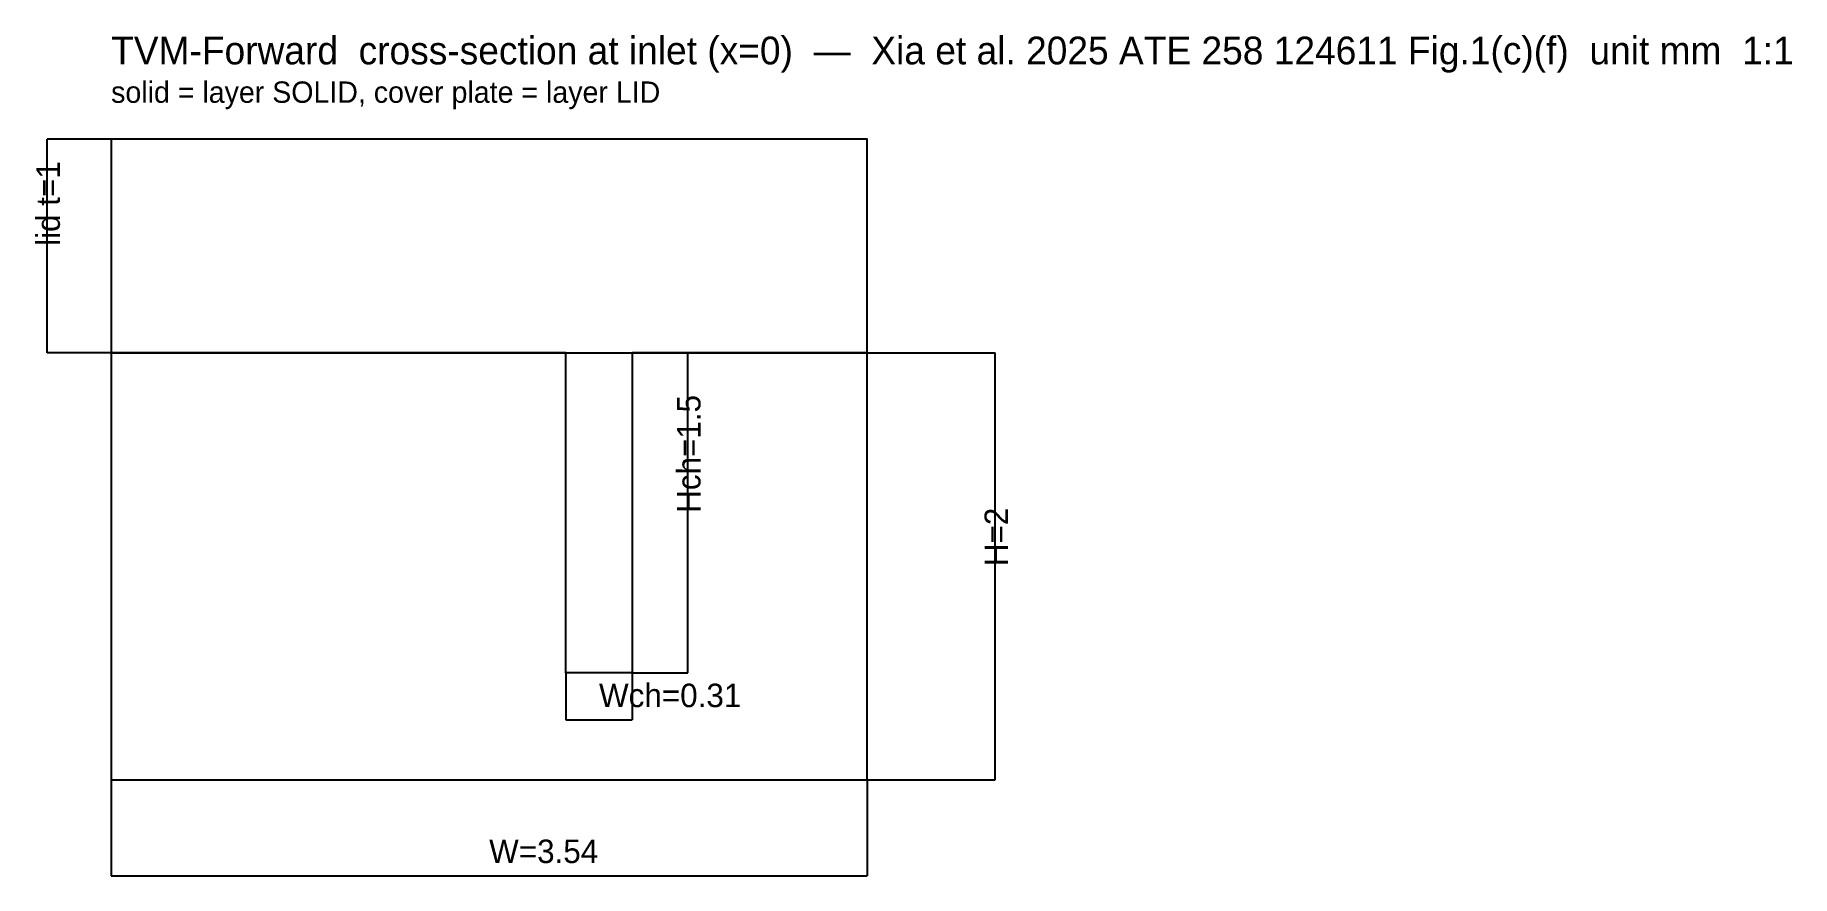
# Model space of a CAD drawing. Header units: millimetres. Extents: x -0.36 to 7.87, y -0.45 to 3.49.
import ezdxf

# ---------------------------------------------------------------- set-up
doc = ezdxf.new("R2010")
doc.units = ezdxf.units.MM
for name, color, linetype in [('DIM', 1, 'Continuous'), ('LID', 8, 'Continuous'), ('SOLID', 5, 'Continuous'), ('TEXT', 7, 'Continuous')]:
    doc.layers.add(name, color=color, linetype=linetype)

msp = doc.modelspace()

# ---------------------------------------------------------------- linework, layer by layer
at = {"layer": 'DIM'}
for p, q in [((0, 3), (-0.3, 3)), ((-0.3, 2), (-0.3, 3)), ((0, 2), (-0.3, 2)), ((2.4399, 2), (2.6999, 2)), ((2.6999, 0.5), (2.6999, 2)), ((3.54, 2), (4.14, 2)), ((4.14, 0), (4.14, 2)), ((2.1293, 0.5), (2.1293, 0.28)), ((2.4399, 0.5), (2.4399, 0.28)), ((2.4399, 0.5), (2.6999, 0.5)), ((2.1293, 0.28), (2.4399, 0.28)), ((0, 0), (0, -0.45)), ((3.54, 0), (3.54, -0.45)), ((3.54, 0), (4.14, 0)), ((0, -0.45), (3.54, -0.45))]:
    msp.add_line(p, q, dxfattribs=at)
at = {"layer": 'LID'}
msp.add_lwpolyline([(0, 2), (3.54, 2), (3.54, 3), (0, 3)], close=True, dxfattribs=at)
at = {"layer": 'SOLID'}
msp.add_lwpolyline([(0, 0), (3.54, 0), (3.54, 2), (2.4399, 2), (2.4399, 0.5), (2.1293, 0.5), (2.1293, 2), (0, 2)], close=True, dxfattribs=at)

# ---------------------------------------------------------------- texts
at = {"layer": 'TEXT'}
for s, height, p in [('TVM-Forward  cross-section at inlet (x=0)  —  Xia et al. 2025 ATE 258 124611 Fig.1(c)(f)  unit mm  1:1', 0.13, (0, 3.35)), ('solid = layer SOLID, cover plate = layer LID', 0.1, (0, 3.17)), ('Wch=0.31', 0.11, (2.2846, 0.34)), ('W=3.54', 0.11, (1.77, -0.39))]:
    msp.add_text(s, height=height, dxfattribs=at).set_placement(p)
for s, p in [('lid t=1', (-0.24, 2.5)), ('Hch=1.5', (2.7599, 1.25)), ('H=2', (4.2, 1))]:
    msp.add_text(s, height=0.11, rotation=90, dxfattribs=at).set_placement(p)

doc.saveas('drawing.dxf')
